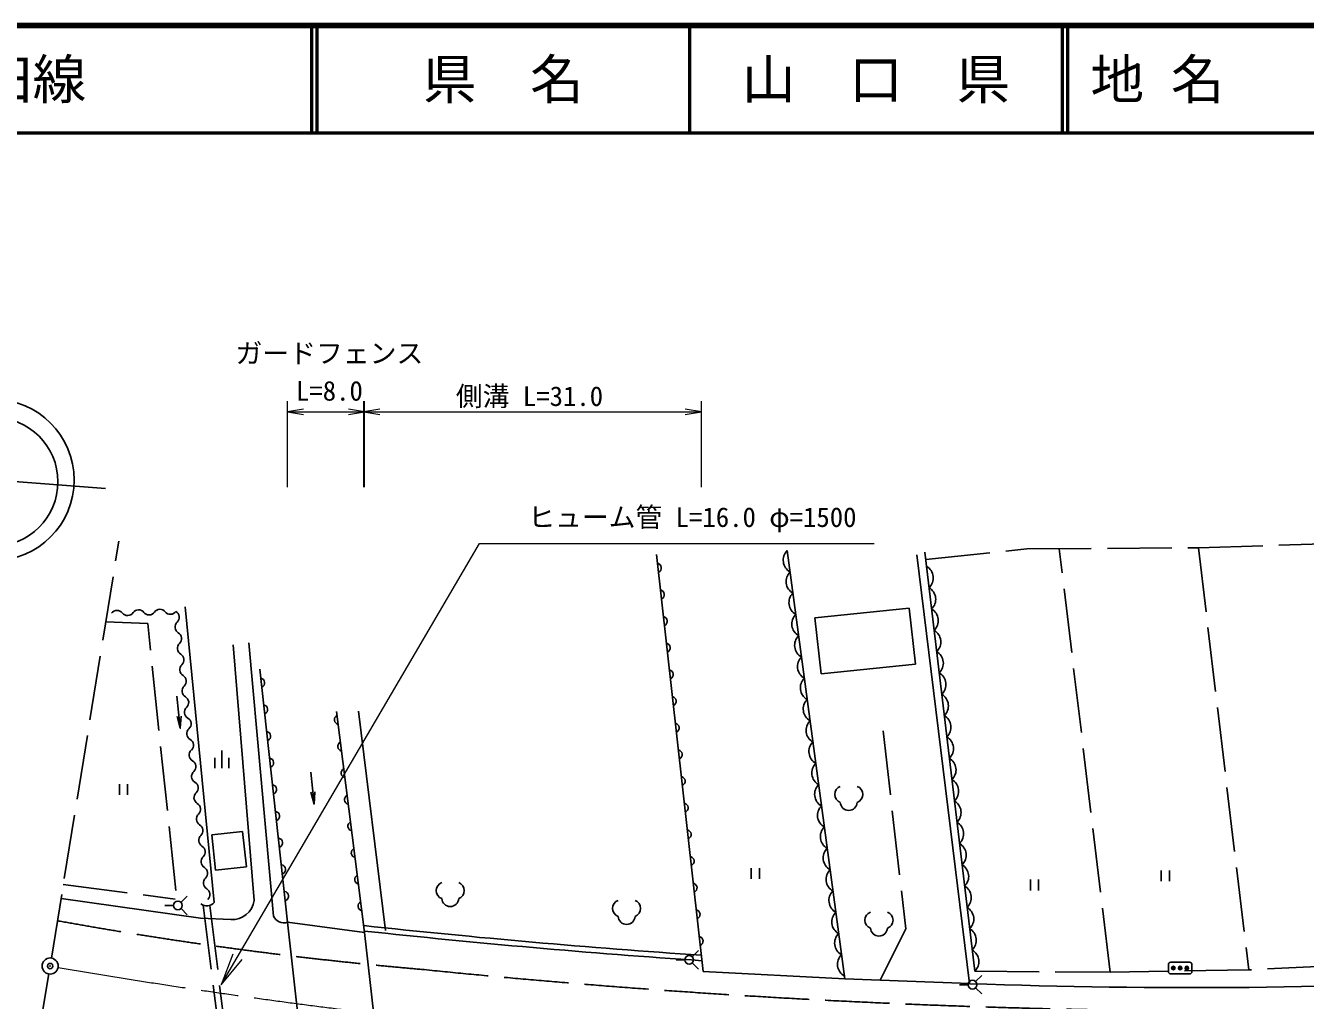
# Model space of a CAD drawing. Units: millimetres, scale not verified. Extents: x 40000 to 680000, y 20000 to 380000.
# Drawn here: x 271090 to 390418, y 289163 to 380000 of the extents above; entities that cross this region are included whole.
import ezdxf
from ezdxf.enums import TextEntityAlignment as Align

# ---------------------------------------------------------------- set-up
doc = ezdxf.new("R2010")
doc.units = ezdxf.units.MM
doc.header["$LTSCALE"] = 1000
doc.header["$PDMODE"] = 32
doc.header["$PDSIZE"] = 500
doc.linetypes.add('CHAIN', pattern=[18.5, 12, -1.5, 3.5, -1.5])
doc.linetypes.add('DASHED', pattern=[7.5, 6, -1.5])
for name, color, linetype, lineweight in [('M-BGD', 7, 'Continuous', 25), ('M-BGD-EXST', 7, 'Continuous', 25), ('M-BMK', 2, 'CHAIN', 13), ('M-BMK-SRVR', 3, 'Continuous', 25), ('M-STR-HTXT', 7, 'Continuous', 13), ('M-STR-STR1', 1, 'Continuous', 25), ('M-TTL', 2, 'Continuous', 140), ('M-TTL-LINE', 7, 'Continuous', 50)]:
    doc.layers.add(name, color=color, linetype=linetype, lineweight=lineweight)
doc.layers.add('M-OTRS', color=6, linetype='Continuous')
doc.layers.add('M-TTL-TXT', color=7, linetype='Continuous')
doc.styles.add('ＭＳ ゴシック', font='')
doc.styles.get('ＭＳ ゴシック').set_extended_font_data('MS Gothic')

# ---------------------------------------------------------------- blocks, each defined once
blk = doc.blocks.new('open_arrow')
at = {"color": 0, "linetype": 'Continuous', "lineweight": -2}
blk.add_lwpolyline([(7.5, 1.25), (0, 0), (7.5, -1.25)], dxfattribs=at)

msp = doc.modelspace()

# ---------------------------------------------------------------- hatches: boundary and pattern name
at = {"layer": 'M-BGD-EXST'}
for points in [[(378271, 292178, 1), (377942, 292178, 1)], [(378902, 292178, 1), (378573, 292178, 1)], [(379533, 292178, 1), (379204, 292178, 1)]]:
    msp.add_hatch(color=256, dxfattribs=at).paths.add_polyline_path(points)

# ---------------------------------------------------------------- linework, layer by layer
at = {"layer": 'M-BGD'}
for p, q in [((257612, 338446), (278552, 336864)), ((329922, 330724), (334273, 291853)), ((342104, 331074), (347463, 291184)), ((354188, 330673), (359088, 290722)), ((359581, 291871), (354933, 330935)), ((285975, 325841), (288676, 298273)), ((344667, 324810), (353467, 325712)), ((344667, 324810), (345271, 319597)), ((353467, 325712), (354071, 320499)), ((290440, 322308), (292405, 298476)), ((291909, 322491), (294207, 297023)), ((292941, 320019), (295504, 296451)), ((345271, 319597), (354071, 320499)), ((302695, 295497), (300083, 316093)), ((302139, 316106), (304659, 295672)), ((288447, 304590), (291318, 304908)), ((288447, 304590), (288812, 301289)), ((291318, 304908), (291684, 301607)), ((288812, 301289), (291684, 301607)), ((274396, 298651), (287408, 296825)), ((287408, 296825), (290231, 296688)), ((334273, 291853), (347463, 291184)), ((347463, 291184), (359088, 290722))]:
    msp.add_line(p, q, dxfattribs=at)
at = {"layer": 'M-BGD', "linetype": 'DASHED'}
for p, q in [((273499, 293105), (279782, 331944)), ((380447, 331344), (405684, 332158)), ((355016, 330243), (364453, 331230)), ((364453, 331230), (380447, 331344)), ((372221, 291789), (367461, 331251)), ((380447, 331344), (385131, 292004)), ((282477, 324292), (278566, 324429)), ((285098, 299410), (282477, 324292)), ((351044, 314286), (353166, 295829)), ((274607, 299955), (285024, 298601)), ((287662, 298027), (289679, 281819)), ((288258, 298006), (290280, 281759)), ((353166, 295829), (350778, 291053)), ((407864, 293125), (385131, 292004)), ((273255, 291625), (270047, 272593)), ((359581, 291871), (372221, 291789)), ((385131, 292004), (372221, 291789))]:
    msp.add_line(p, q, dxfattribs=at)
at = {"layer": 'M-BGD'}
for centre, radius in [((268124, 337652), 7500), ((268103, 337496), 6000)]:
    msp.add_circle(centre, radius, dxfattribs=at)
for centre, radius, start, end in [((342981, 330183), 1250, 134.52049, 240.7807), ((329923, 329466), 439, 294.87821, 77.89376), ((354465, 328523), 1250, 313.65453, 59.91473), ((343247, 328201), 1250, 134.52049, 240.7807), ((330201, 326982), 439, 294.87821, 77.89376), ((343513, 326219), 1250, 134.52049, 240.7807), ((354701, 326537), 1250, 313.65453, 59.91473), ((279620, 324878), 625, 38.45179, 144.712), ((280599, 325656), 625, 218.45179, 324.712), ((281620, 324934), 625, 38.45179, 144.712), ((282598, 325711), 625, 218.45179, 324.712), ((283619, 324989), 625, 38.45179, 144.712), ((284598, 325766), 625, 218.45179, 324.712), ((284790, 324867), 625, 313.21009, 59.47029), ((330479, 324497), 439, 294.87821, 77.89376), ((343780, 324236), 1250, 134.52049, 240.7807), ((354938, 324551), 1250, 313.65453, 59.91473), ((285646, 323956), 625, 133.21009, 239.47029), ((285011, 322879), 625, 313.21009, 59.47029), ((355174, 322565), 1250, 313.65453, 59.91473), ((285867, 321968), 625, 133.21009, 239.47029), ((330757, 322013), 439, 294.87821, 77.89376), ((344046, 322254), 1250, 134.52049, 240.7807), ((285232, 320891), 625, 313.21009, 59.47029), ((344312, 320272), 1250, 134.52049, 240.7807), ((355410, 320579), 1250, 313.65453, 59.91473), ((286088, 319980), 625, 133.21009, 239.47029), ((331035, 319528), 439, 294.87821, 77.89376), ((285453, 318903), 625, 313.21009, 59.47029), ((292941, 318761), 439, 294.87821, 77.89376), ((344578, 318290), 1250, 134.52049, 240.7807), ((355647, 318593), 1250, 313.65453, 59.91473), ((286309, 317992), 625, 133.21009, 239.47029), ((285674, 316916), 625, 313.21009, 59.47029), ((331313, 317044), 439, 294.87821, 77.89376), ((355883, 316607), 1250, 313.65453, 59.91473), ((286530, 316005), 625, 133.21009, 239.47029), ((293219, 316277), 439, 294.87821, 77.89376), ((344845, 316308), 1250, 134.52049, 240.7807), ((285895, 314928), 625, 313.21009, 59.47029), ((300322, 315313), 439, 115.71946, 258.73501), ((345111, 314325), 1250, 134.52049, 240.7807), ((356119, 314621), 1250, 313.65453, 59.91473), ((286751, 314017), 625, 133.21009, 239.47029), ((293497, 313792), 439, 294.87821, 77.89376), ((331591, 314559), 439, 294.87821, 77.89376), ((286116, 312940), 625, 313.21009, 59.47029), ((300637, 312833), 439, 115.71946, 258.73501), ((345377, 312343), 1250, 134.52049, 240.7807), ((356355, 312635), 1250, 313.65453, 59.91473), ((286971, 312029), 625, 133.21009, 239.47029), ((286336, 310952), 625, 313.21009, 59.47029), ((293776, 311308), 439, 294.87821, 77.89376), ((331869, 312075), 439, 294.87821, 77.89376), ((356592, 310649), 1250, 313.65453, 59.91473), ((287192, 310041), 625, 133.21009, 239.47029), ((300951, 310353), 439, 115.71946, 258.73501), ((345643, 310361), 1250, 134.52049, 240.7807), ((286557, 308965), 625, 313.21009, 59.47029), ((294054, 308823), 439, 294.87821, 77.89376), ((332147, 309590), 439, 294.87821, 77.89376), ((345910, 308379), 1250, 134.52049, 240.7807), ((356828, 308663), 1250, 313.65453, 59.91473), ((287413, 308054), 625, 133.21009, 239.47029), ((301266, 307873), 439, 115.71946, 258.73501), ((286778, 306977), 625, 313.21009, 59.47029), ((294332, 306339), 439, 294.87821, 77.89376), ((332425, 307106), 439, 294.87821, 77.89376), ((346176, 306397), 1250, 134.52049, 240.7807), ((357064, 306677), 1250, 313.65453, 59.91473), ((287634, 306066), 625, 133.21009, 239.47029), ((286999, 304989), 625, 313.21009, 59.47029), ((301580, 305393), 439, 115.71946, 258.73501), ((357300, 304691), 1250, 313.65453, 59.91473), ((287855, 304078), 625, 133.21009, 239.47029), ((332703, 304621), 439, 294.87821, 77.89376), ((346442, 304415), 1250, 134.52049, 240.7807), ((287220, 303001), 625, 313.21009, 59.47029), ((294610, 303854), 439, 294.87821, 77.89376), ((301895, 302913), 439, 115.71946, 258.73501), ((346708, 302432), 1250, 134.52049, 240.7807), ((357537, 302705), 1250, 313.65453, 59.91473), ((288076, 302090), 625, 133.21009, 239.47029), ((332982, 302137), 439, 294.87821, 77.89376), ((287441, 301014), 625, 313.21009, 59.47029), ((294888, 301370), 439, 294.87821, 77.89376), ((302209, 300433), 439, 115.71946, 258.73501), ((346975, 300450), 1250, 134.52049, 240.7807), ((357773, 300719), 1250, 313.65453, 59.91473), ((288297, 300103), 625, 133.21009, 239.47029), ((287662, 299026), 625, 313.21009, 59.47029), ((333260, 299652), 439, 294.87821, 77.89376), ((358009, 298733), 1250, 313.65453, 59.91473), ((290353, 298756), 2071, 266.62989, 352.23021), ((295166, 298885), 439, 294.87821, 77.89376), ((302524, 297952), 439, 115.71946, 258.73501), ((347241, 298468), 1250, 134.52049, 240.7807), ((287991, 298885), 919, 231.93799, 318.22112), ((333538, 297168), 439, 294.87821, 77.89376), ((347507, 296486), 1250, 134.52049, 240.7807), ((358246, 296747), 1250, 313.65453, 59.91473), ((295150, 297403), 1016, 201.95983, 290.37717), ((385252, 1055203), 763550, 263.78674, 266.15898), ((385252, 1055203), 764050, 263.7957, 266.16575), ((333816, 294683), 439, 294.87821, 77.89376), ((347773, 294504), 1250, 134.52049, 240.7807), ((358482, 294761), 1250, 313.65453, 59.91473), ((358718, 292775), 1250, 313.65453, 59.91473), ((348040, 292521), 1250, 134.52049, 240.7807), ((379736, 870562), 580208, 267.96053, 273.1137)]:
    msp.add_arc(centre, radius, start, end, dxfattribs=at)
at = {"layer": 'M-BGD', "linetype": 'DASHED'}
for centre, radius, start, end in [((340295, 663142), 372495, 259.75778, 265.06626), ((385252, 1055203), 767050, 264.23923, 268.90136)]:
    msp.add_arc(centre, radius, start, end, dxfattribs=at)
at = {"layer": 'M-BGD-EXST'}
for p, q in [((285516, 314526), (285205, 317510)), ((288728, 311778), (288728, 310788)), ((289388, 312438), (289388, 310788)), ((290049, 310788), (290049, 311778)), ((297986, 307462), (297675, 310446)), ((279837, 309320), (279837, 308304)), ((280599, 309320), (280599, 308304)), ((338743, 301492), (338743, 300476)), ((339505, 301492), (339505, 300476)), ((376976, 301274), (376976, 300258)), ((377738, 301274), (377738, 300258)), ((364780, 300417), (364780, 299401)), ((365542, 300417), (365542, 299401)), ((285584, 298304), (286162, 298882)), ((284887, 298015), (284070, 298015)), ((285584, 297727), (286162, 297149)), ((333251, 293231), (333829, 293809)), ((332554, 292942), (331737, 292942)), ((333251, 292654), (333829, 292076)), ((377641, 292507), (377641, 291849)), ((379615, 292726), (377860, 292726)), ((379834, 291849), (379834, 292507)), ((359668, 290915), (360246, 291492)), ((377860, 291629), (379615, 291629)), ((358971, 290626), (358154, 290626)), ((359668, 290337), (360246, 289759))]:
    msp.add_line(p, q, dxfattribs=at)
for points in [[(378271, 292178, 1), (377942, 292178, 1)], [(378902, 292178, 1), (378573, 292178, 1)], [(379533, 292178, 1), (379204, 292178, 1)]]:
    msp.add_lwpolyline(points, format="xyb", close=True, dxfattribs=at)
for centre, radius in [((285295, 298015), 408), ((332963, 292942), 408), ((378107, 292178), 164), ((378737, 292178), 164), ((379368, 292178), 164), ((359379, 290626), 408)]:
    msp.add_circle(centre, radius, dxfattribs=at)
for centre, radius, start, end in [((347319, 308361), 790, 109.56481, 250.43519), ((348367, 308361), 790, 289.56481, 70.43519), ((347843, 307662), 790, 183.27315, 356.72685), ((310159, 299394), 790, 109.56481, 250.43519), ((311207, 299394), 790, 289.56481, 70.43519), ((310683, 298695), 790, 183.27315, 356.72685), ((326600, 297737), 790, 109.56481, 250.43519), ((327648, 297737), 790, 289.56481, 70.43519), ((350131, 296640), 790, 109.56481, 250.43519), ((351179, 296640), 790, 289.56481, 70.43519), ((327124, 297037), 790, 183.27315, 356.72685), ((350655, 295940), 790, 183.27315, 356.72685), ((377860, 292507), 219, 90, 180), ((379615, 292507), 219, 0, 90), ((377860, 291849), 219, 180, 270), ((379615, 291849), 219, 270, 0)]:
    msp.add_arc(centre, radius, start, end, dxfattribs=at)
at = {"layer": 'M-BMK'}
for centre, radius, start, end in [((373756, 875215), 591431, 260.30122, 269.82337), ((379076, 858610), 574861, 269.43754, 279.26572)]:
    msp.add_arc(centre, radius, start, end, dxfattribs=at)
at = {"layer": 'M-BMK-SRVR'}
msp.add_circle((273380, 292364), 750, dxfattribs=at)
at = {"layer": 'M-OTRS'}
msp.add_point((273380, 292364), dxfattribs=at)
at = {"layer": 'M-STR-HTXT'}
for p, q in [((295504, 337002), (295504, 345002)), ((302613, 337002), (302613, 345002)), ((302695, 337002), (302695, 345002)), ((334103, 337002), (334103, 345002)), ((295504, 344002), (302695, 344002)), ((302613, 344002), (334103, 344002))]:
    msp.add_line(p, q, dxfattribs=at)
msp.add_lwpolyline([(289339, 290625), (313404, 331729), (350205, 331729)], dxfattribs=at)
at = {"layer": 'M-STR-STR1'}
for p, q in [((295504, 296451), (302695, 295497)), ((295504, 296451), (297202, 281546)), ((302695, 295497), (304393, 280592))]:
    msp.add_line(p, q, dxfattribs=at)
at = {"layer": 'M-TTL'}
msp.add_line((680000, 380000), (40000, 380000), dxfattribs=at)
at = {"layer": 'M-TTL-LINE'}
for p, q in [((297750, 380000), (297750, 370000)), ((298250, 380000), (298250, 370000)), ((333000, 380000), (333000, 370000)), ((367750, 380000), (367750, 370000)), ((368250, 380000), (368250, 370000)), ((40000, 370000), (680000, 370000))]:
    msp.add_line(p, q, dxfattribs=at)

# ---------------------------------------------------------------- block references
at = {"layer": 'M-BGD-EXST', "xscale": 150, "yscale": 150, "rotation": 96}
for p in [(285516, 314526), (297986, 307462)]:
    msp.add_blockref('open_arrow', p, dxfattribs=at)
at = {"layer": 'M-STR-HTXT', "xscale": 200, "yscale": 200}
for p in [(295504, 344002), (302613, 344002)]:
    msp.add_blockref('open_arrow', p, dxfattribs=at)
at = {"layer": 'M-STR-HTXT'}
for p, xscale, yscale, rotation in [((302695, 344002), 200, 200, 180), ((334103, 344002), 200, 200, 180), ((289339, 290625), 400, 400, 59.7)]:
    msp.add_blockref('open_arrow', p, dxfattribs=dict(at, xscale=xscale, yscale=yscale, rotation=rotation))

# ---------------------------------------------------------------- texts
at = {"layer": 'M-STR-HTXT', "style": 'ＭＳ ゴシック'}
for s, p in [('ガードフェンス', (299418, 348002)), ('L=8.0', (299418, 344502)), ('側溝 L=31.0', (318070, 344002))]:
    msp.add_text(s, height=1833, dxfattribs=at).set_placement(p, align=Align.BOTTOM_CENTER)
msp.add_text('ヒューム管 L=16.0 φ=1500', height=1833, dxfattribs=at).set_placement((317955, 332729), align=Align.BOTTOM_LEFT)
at = {"layer": 'M-TTL-TXT', "style": 'ＭＳ ゴシック'}
for s, p in [('一般県道\u3000中ノ関港新田線', (216734, 375000)), ('地 名', (370380, 375000))]:
    msp.add_text(s, height=3666, dxfattribs=at).set_placement(p, align=Align.MIDDLE_LEFT)
for s, p in [('県\u3000名', (315625, 375000)), ('山\u3000口\u3000県', (350375, 375000))]:
    msp.add_text(s, height=3666, dxfattribs=at).set_placement(p, align=Align.MIDDLE_CENTER)

doc.saveas('drawing.dxf')
